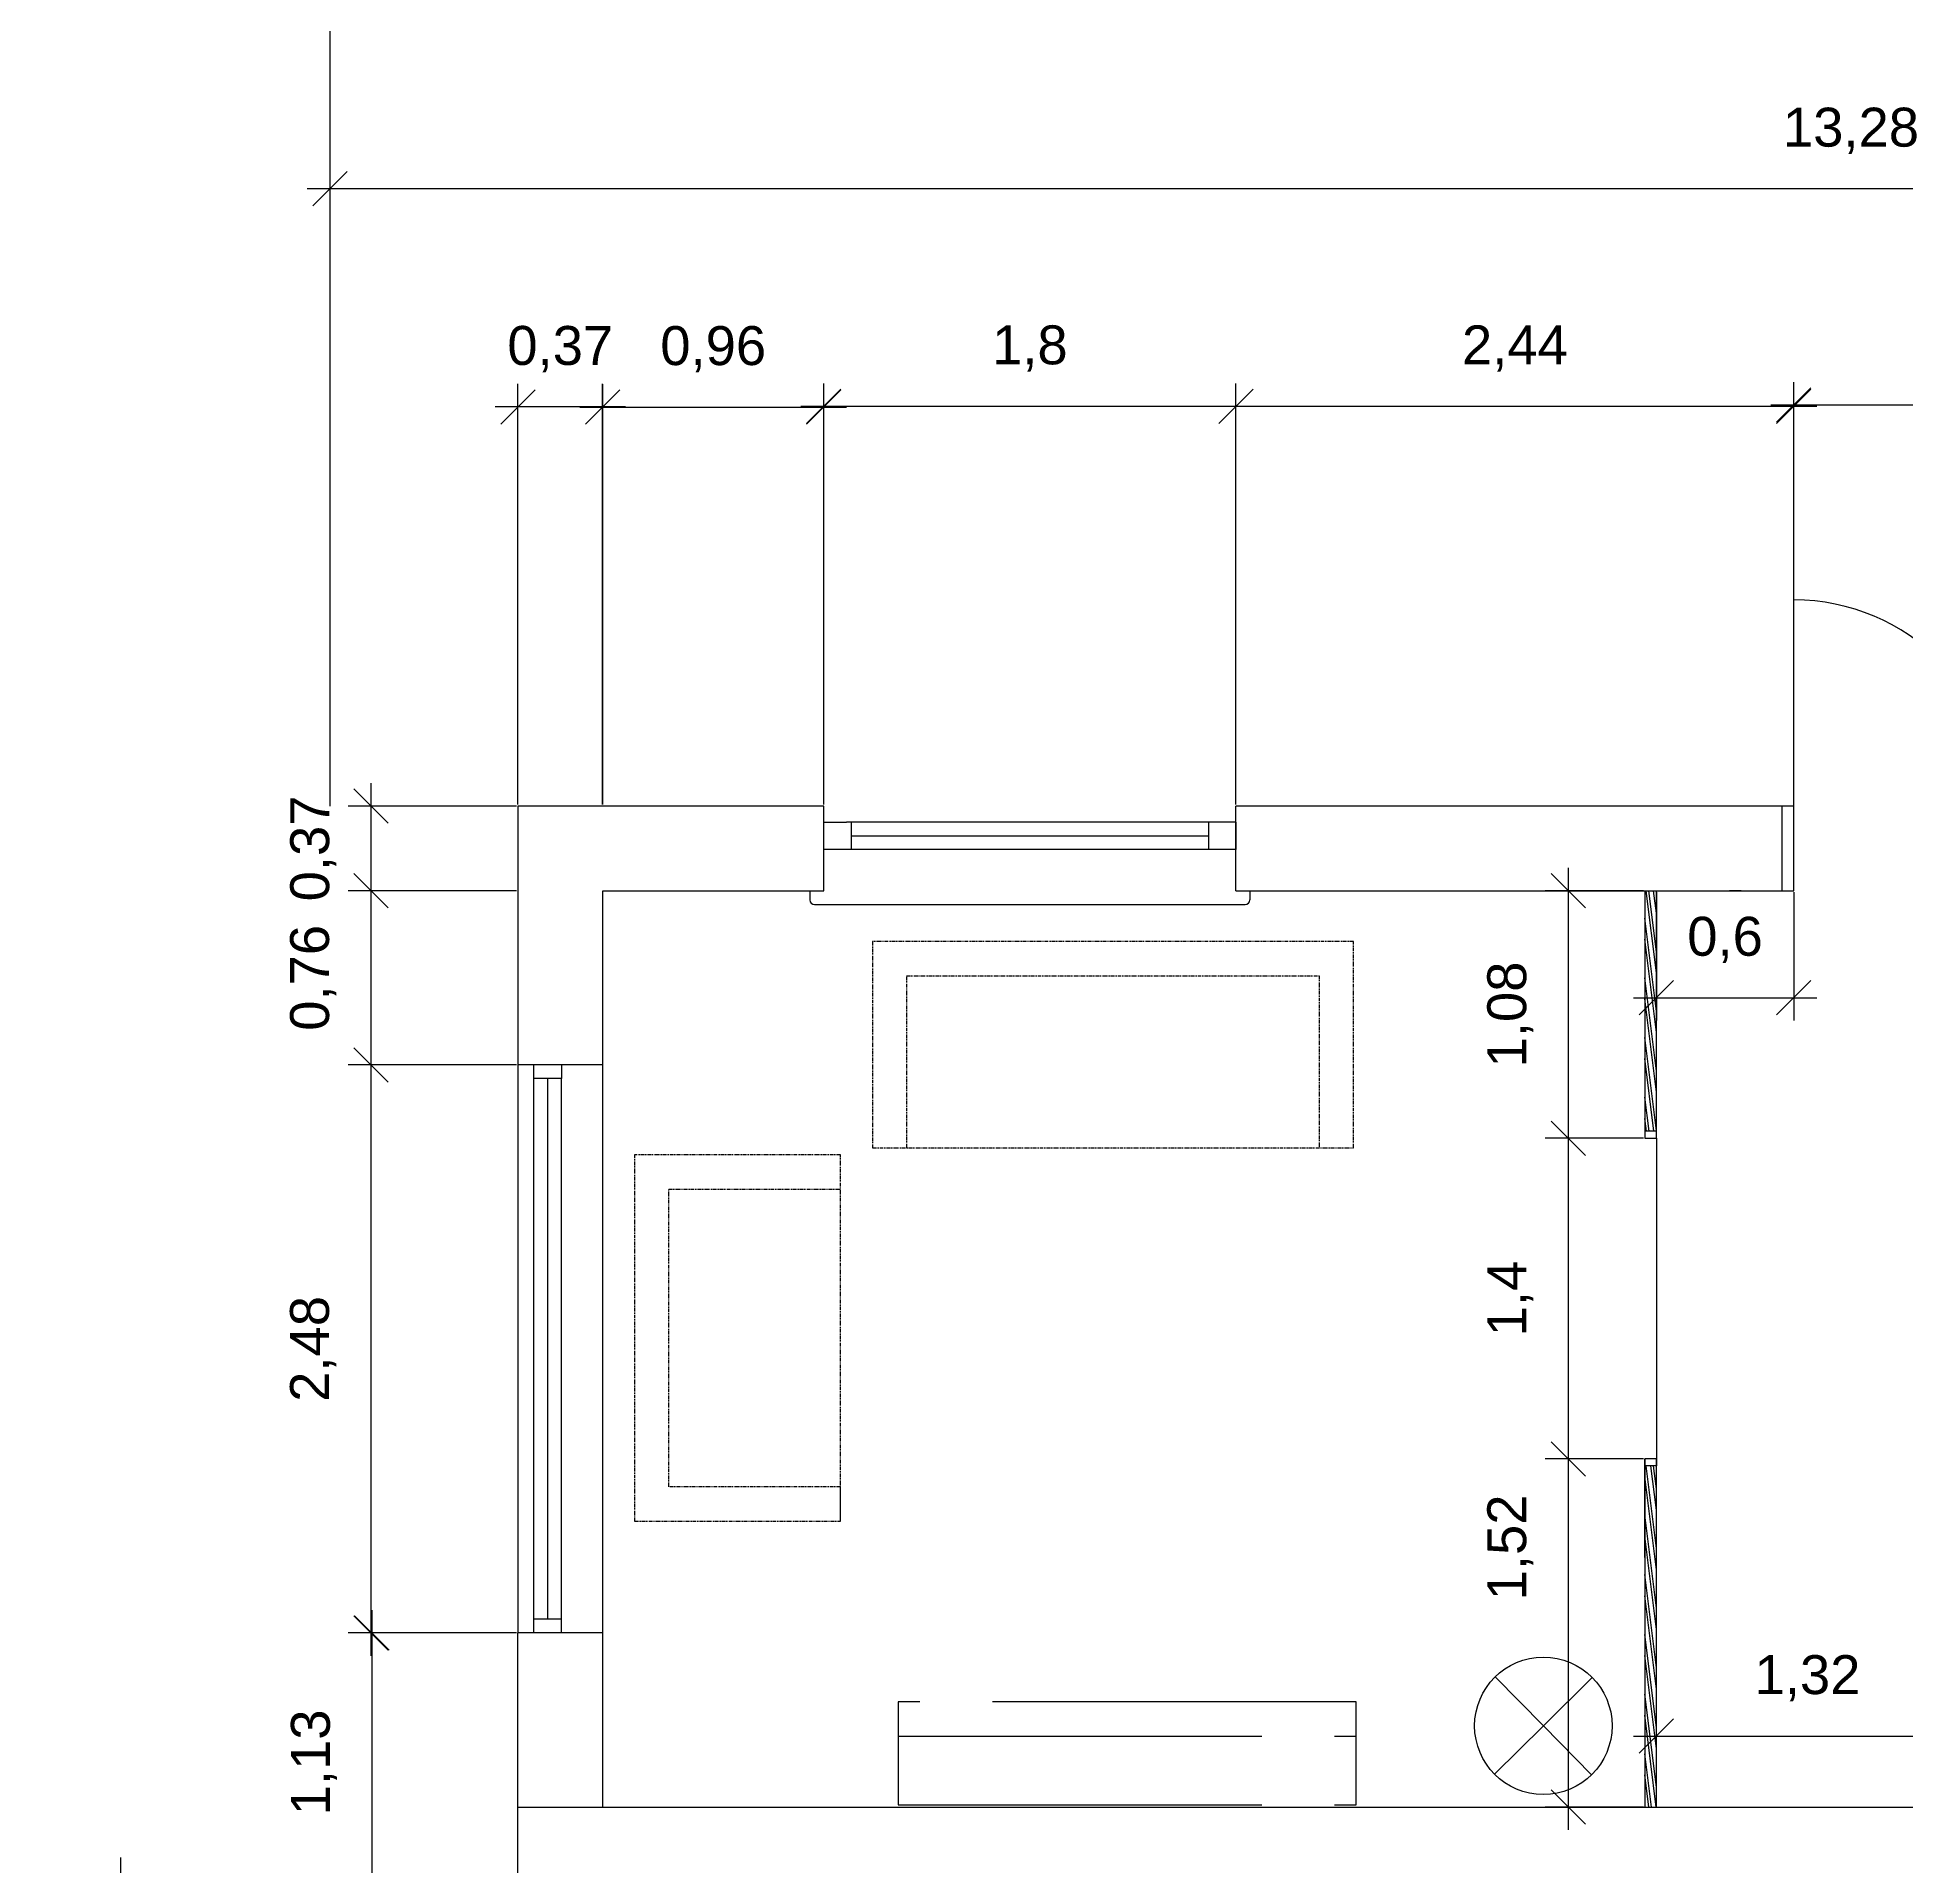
# Model space of a CAD drawing. Header units: millimetres. Extents: x -50011 to 90899, y -58634 to 500399.
# Drawn here: x 4020 to 12181, y 53824 to 61809 of the extents above; entities that cross this region are included whole.
import ezdxf

# ---------------------------------------------------------------- set-up
doc = ezdxf.new("R2010")
doc.units = ezdxf.units.MM
doc.linetypes.add('PHANTOM2', pattern=[31.75, 15.875, -3.175, 3.175, -3.175, 3.175, -3.175])
doc.layers.get('0').update_dxf_attribs({"color": 1})
for name, color, linetype in [('Grundritningar', 1, 'Continuous'), ('Mått', 4, 'Continuous'), ('Möbler', 4, 'PHANTOM2'), ('Rumsavdelare', 3, 'FENCELINE1')]:
    doc.layers.add(name, color=color, linetype=linetype)
doc.styles.get("Standard").update_dxf_attribs({"font": 'Arial.ttf', "height": 170})
doc.linetypes.add('FENCELINE1', pattern='A,6.35,-2.54,[133,ltypeshp.shx,S=2.54,R=0,X=-2.54,Y=0],-2.54,25.4', length=36.83)
doc.dimstyles.new('Egen dimension', dxfattribs={"dimscale": 10, "dimtxt": 2.5, "dimasz": 15, "dimexe": 10, "dimexo": 0.625, "dimgap": 15, "dimtad": 1, "dimlfac": 0.001, "dimtxsty": 'Standard', "dimblk": 'OBLIQUE', "dimblk1": 'OBLIQUE', "dimblk2": 'OBLIQUE', "dimcen": 20, "dimdle": 10, "dimadec": 0, "dimazin": 0, "dimtfac": 1, "dimtmove": 0, "dimatfit": 3, "dimldrblk": 'OPEN90', "dimfxl": 1, "dimarcsym": 0})
doc.dimstyles.new('ISO-25', dxfattribs={"dimscale": 10, "dimtxt": 2.5, "dimasz": 15, "dimexe": 10, "dimexo": 0.625, "dimgap": 15, "dimtad": 1, "dimlfac": 0.001, "dimtxsty": 'Standard', "dimblk": 'OBLIQUE', "dimblk1": 'OBLIQUE', "dimblk2": 'OBLIQUE', "dimcen": 20, "dimdle": 10, "dimadec": 0, "dimazin": 0, "dimtfac": 1, "dimtmove": 0, "dimatfit": 3, "dimldrblk": 'OPEN90', "dimfxl": 1, "dimarcsym": 0})

# ---------------------------------------------------------------- blocks, each defined once
blk = doc.blocks.new('_Oblique')
at = {"color": 0, "linetype": 'ByBlock', "lineweight": -2}
blk.add_line((-0.5, -0.5), (0.5, 0.5), dxfattribs=at)
blk = doc.blocks.new('*D298')
at = {"layer": 'Defpoints', "color": 0, "transparency": 16777216}
for p in [(6118.2, 60196.3), (6118.2, 58453.9), (6488.2, 58453.9)]:
    blk.add_point(p, dxfattribs=at)
at = {"layer": 'Mått', "color": 0, "lineweight": -2, "transparency": 16777216}
for p, q in [((6118.2, 58460.2), (6118.2, 60296.3)), ((6488.2, 58460.2), (6488.2, 60296.3)), ((6588.2, 60196.3), (6018.2, 60196.3))]:
    blk.add_line(p, q, dxfattribs=at)
at = {"layer": 'Mått', "color": 0, "lineweight": -2, "transparency": 16777216, "xscale": 150, "yscale": 150, "zscale": 150, "rotation": 180}
blk.add_blockref('_Oblique', (6118.2, 60196.3), dxfattribs=at)
at = {"layer": 'Mått', "color": 0, "lineweight": -2, "transparency": 16777216, "xscale": 150, "yscale": 150, "zscale": 150}
blk.add_blockref('_Oblique', (6488.2, 60196.3), dxfattribs=at)
at = {"layer": 'Mått', "color": 0, "transparency": 16777216, "insert": (6303.2, 60448.7), "char_height": 170, "attachment_point": 5}
blk.add_mtext('0,37', dxfattribs=at)
blk = doc.blocks.new('_Open90')
at = {"color": 0, "linetype": 'ByBlock', "lineweight": -2}
for p, q in [((0, 0), (-1, 0)), ((-0.5, 0.5), (0, 0)), ((0, 0), (-0.5, -0.5))]:
    blk.add_line(p, q, dxfattribs=at)
blk = doc.blocks.new('*D334')
at = {"layer": 'Defpoints', "color": 0, "transparency": 16777216}
for p in [(7453.2, 60195.7), (6488.5, 58453.9), (7453.2, 58453.9)]:
    blk.add_point(p, dxfattribs=at)
at = {"layer": 'Mått', "color": 0, "lineweight": -2, "transparency": 16777216}
for p, q in [((6488.5, 58460.2), (6488.5, 60295.7)), ((7453.2, 58460.2), (7453.2, 60295.7)), ((6388.5, 60195.7), (7553.2, 60195.7))]:
    blk.add_line(p, q, dxfattribs=at)
at = {"layer": 'Mått', "color": 0, "lineweight": -2, "transparency": 16777216, "xscale": 150, "yscale": 150, "zscale": 150, "rotation": 180}
blk.add_blockref('_Oblique', (6488.5, 60195.7), dxfattribs=at)
at = {"layer": 'Mått', "color": 0, "lineweight": -2, "transparency": 16777216, "xscale": 150, "yscale": 150, "zscale": 150}
blk.add_blockref('_Oblique', (7453.2, 60195.7), dxfattribs=at)
at = {"layer": 'Mått', "color": 0, "transparency": 16777216, "insert": (6970.9, 60448.1), "char_height": 170, "attachment_point": 5}
blk.add_mtext('0,96', dxfattribs=at)
blk = doc.blocks.new('*D335')
at = {"layer": 'Defpoints', "color": 0, "transparency": 16777216}
for p in [(9253.2, 60198.9), (7453.2, 58453.9), (9253.2, 58453.9)]:
    blk.add_point(p, dxfattribs=at)
at = {"layer": 'Mått', "color": 0, "lineweight": -2, "transparency": 16777216}
for p, q in [((7453.2, 58460.2), (7453.2, 60298.9)), ((9253.2, 58460.2), (9253.2, 60298.9)), ((7353.2, 60198.9), (9353.2, 60198.9))]:
    blk.add_line(p, q, dxfattribs=at)
at = {"layer": 'Mått', "color": 0, "lineweight": -2, "transparency": 16777216, "xscale": 150, "yscale": 150, "zscale": 150, "rotation": 180}
blk.add_blockref('_Oblique', (7453.2, 60198.9), dxfattribs=at)
at = {"layer": 'Mått', "color": 0, "lineweight": -2, "transparency": 16777216, "xscale": 150, "yscale": 150, "zscale": 150}
blk.add_blockref('_Oblique', (9253.2, 60198.9), dxfattribs=at)
at = {"layer": 'Mått', "color": 0, "transparency": 16777216, "insert": (8353.2, 60451.3), "char_height": 170, "attachment_point": 5}
blk.add_mtext('1,8', dxfattribs=at)
blk = doc.blocks.new('*D336')
at = {"layer": 'Defpoints', "color": 0, "transparency": 16777216}
for p in [(11688.5, 60198.8), (9253.2, 58453.9), (11688.5, 58453.9)]:
    blk.add_point(p, dxfattribs=at)
at = {"layer": 'Mått', "color": 0, "lineweight": -2, "transparency": 16777216}
for p, q in [((9253.2, 58460.2), (9253.2, 60298.8)), ((11688.5, 58460.2), (11688.5, 60298.8)), ((9153.2, 60198.8), (11788.5, 60198.8))]:
    blk.add_line(p, q, dxfattribs=at)
at = {"layer": 'Mått', "color": 0, "lineweight": -2, "transparency": 16777216, "xscale": 150, "yscale": 150, "zscale": 150, "rotation": 180}
blk.add_blockref('_Oblique', (9253.2, 60198.8), dxfattribs=at)
at = {"layer": 'Mått', "color": 0, "lineweight": -2, "transparency": 16777216, "xscale": 150, "yscale": 150, "zscale": 150}
blk.add_blockref('_Oblique', (11688.5, 60198.8), dxfattribs=at)
at = {"layer": 'Mått', "color": 0, "transparency": 16777216, "insert": (10470.9, 60451.2), "char_height": 170, "attachment_point": 5}
blk.add_mtext('2,44', dxfattribs=at)
blk = doc.blocks.new('*D337')
at = {"layer": 'Defpoints', "color": 0, "transparency": 16777216}
for p in [(13488.5, 60204.9), (11688.5, 58453.9), (13488.5, 58453.9)]:
    blk.add_point(p, dxfattribs=at)
at = {"layer": 'Mått', "color": 0, "lineweight": -2, "transparency": 16777216}
for p, q in [((11688.5, 58460.2), (11688.5, 60304.9)), ((13488.5, 58460.2), (13488.5, 60304.9)), ((11588.5, 60204.9), (13588.5, 60204.9))]:
    blk.add_line(p, q, dxfattribs=at)
at = {"layer": 'Mått', "color": 0, "lineweight": -2, "transparency": 16777216, "xscale": 150, "yscale": 150, "zscale": 150, "rotation": 180}
blk.add_blockref('_Oblique', (11688.5, 60204.9), dxfattribs=at)
at = {"layer": 'Mått', "color": 0, "lineweight": -2, "transparency": 16777216, "xscale": 150, "yscale": 150, "zscale": 150}
blk.add_blockref('_Oblique', (13488.5, 60204.9), dxfattribs=at)
at = {"layer": 'Mått', "color": 0, "transparency": 16777216, "insert": (12588.5, 60457.3), "char_height": 170, "attachment_point": 5}
blk.add_mtext('1,8', dxfattribs=at)
blk = doc.blocks.new('*D295')
at = {"layer": 'Defpoints', "color": 0, "transparency": 16777216}
for p in [(5477.4, 58453.9), (6118.2, 58453.9), (6118.2, 58083.9)]:
    blk.add_point(p, dxfattribs=at)
at = {"layer": 'Mått', "color": 0, "lineweight": -2, "transparency": 16777216}
for p, q in [((5477.4, 57983.9), (5477.4, 58553.9)), ((6112, 58453.9), (5377.4, 58453.9)), ((6112, 58083.9), (5377.4, 58083.9))]:
    blk.add_line(p, q, dxfattribs=at)
at = {"layer": 'Mått', "color": 0, "lineweight": -2, "transparency": 16777216, "xscale": 150, "yscale": 150, "zscale": 150}
for p, rotation in [((5477.4, 58453.9), 90), ((5477.4, 58083.9), 270)]:
    blk.add_blockref('_Oblique', p, dxfattribs=dict(at, rotation=rotation))
at = {"layer": 'Mått', "color": 0, "transparency": 16777216, "insert": (5225, 58268.9), "char_height": 170, "attachment_point": 5, "rotation": 90}
blk.add_mtext('0,37', dxfattribs=at)
blk = doc.blocks.new('*D309')
at = {"layer": 'Defpoints', "color": 0, "transparency": 16777216}
for p in [(11038.5, 58083.9), (10703.6, 57003.8), (11038.5, 57003.8)]:
    blk.add_point(p, dxfattribs=at)
at = {"layer": 'Mått', "color": 0, "lineweight": -2, "transparency": 16777216}
for p, q in [((10703.6, 58183.9), (10703.6, 56903.8)), ((11032.2, 58083.9), (10603.6, 58083.9)), ((11032.2, 57003.8), (10603.6, 57003.8))]:
    blk.add_line(p, q, dxfattribs=at)
at = {"layer": 'Mått', "color": 0, "lineweight": -2, "transparency": 16777216, "xscale": 150, "yscale": 150, "zscale": 150}
for p, rotation in [((10703.6, 58083.9), 90), ((10703.6, 57003.8), 270)]:
    blk.add_blockref('_Oblique', p, dxfattribs=dict(at, rotation=rotation))
at = {"layer": 'Mått', "color": 0, "transparency": 16777216, "insert": (10451.2, 57543.9), "char_height": 170, "attachment_point": 5, "rotation": 90}
blk.add_mtext('1,08', dxfattribs=at)
blk = doc.blocks.new('*D310')
at = {"layer": 'Defpoints', "color": 0, "transparency": 16777216}
for p in [(11038.5, 57003.8), (10703.6, 55603.8), (11038.5, 55603.8)]:
    blk.add_point(p, dxfattribs=at)
at = {"layer": 'Mått', "color": 0, "lineweight": -2, "transparency": 16777216}
for p, q in [((10703.6, 57103.8), (10703.6, 55503.8)), ((11032.2, 57003.8), (10603.6, 57003.8)), ((11032.2, 55603.8), (10603.6, 55603.8))]:
    blk.add_line(p, q, dxfattribs=at)
at = {"layer": 'Mått', "color": 0, "lineweight": -2, "transparency": 16777216, "xscale": 150, "yscale": 150, "zscale": 150}
for p, rotation in [((10703.6, 57003.8), 90), ((10703.6, 55603.8), 270)]:
    blk.add_blockref('_Oblique', p, dxfattribs=dict(at, rotation=rotation))
at = {"layer": 'Mått', "color": 0, "transparency": 16777216, "insert": (10451.2, 56303.8), "char_height": 170, "attachment_point": 5, "rotation": 90}
blk.add_mtext('1,4', dxfattribs=at)
blk = doc.blocks.new('*D311')
at = {"layer": 'Defpoints', "color": 0, "transparency": 16777216}
for p in [(11038.5, 55603.8), (10703.6, 54083.9), (11038.5, 54083.9)]:
    blk.add_point(p, dxfattribs=at)
at = {"layer": 'Mått', "color": 0, "lineweight": -2, "transparency": 16777216}
for p, q in [((10703.6, 55703.8), (10703.6, 53983.9)), ((11032.2, 55603.8), (10603.6, 55603.8)), ((11032.2, 54083.9), (10603.6, 54083.9))]:
    blk.add_line(p, q, dxfattribs=at)
at = {"layer": 'Mått', "color": 0, "lineweight": -2, "transparency": 16777216, "xscale": 150, "yscale": 150, "zscale": 150}
for p, rotation in [((10703.6, 55603.8), 90), ((10703.6, 54083.9), 270)]:
    blk.add_blockref('_Oblique', p, dxfattribs=dict(at, rotation=rotation))
at = {"layer": 'Mått', "color": 0, "transparency": 16777216, "insert": (10451.2, 55217.4), "char_height": 170, "attachment_point": 5, "rotation": 90}
blk.add_mtext('1,52', dxfattribs=at)
blk = doc.blocks.new('*D296')
at = {"layer": 'Defpoints', "color": 0, "transparency": 16777216}
for p in [(11088.5, 58083.9), (11688.5, 58083.9), (11688.5, 57617)]:
    blk.add_point(p, dxfattribs=at)
at = {"layer": 'Mått', "color": 0, "lineweight": -2, "transparency": 16777216}
for p, q in [((11088.5, 58077.7), (11088.5, 57517)), ((11688.5, 58077.7), (11688.5, 57517)), ((10988.5, 57617), (11788.5, 57617))]:
    blk.add_line(p, q, dxfattribs=at)
at = {"layer": 'Mått', "color": 0, "lineweight": -2, "transparency": 16777216, "xscale": 150, "yscale": 150, "zscale": 150, "rotation": 180}
blk.add_blockref('_Oblique', (11088.5, 57617), dxfattribs=at)
at = {"layer": 'Mått', "color": 0, "lineweight": -2, "transparency": 16777216, "xscale": 150, "yscale": 150, "zscale": 150}
blk.add_blockref('_Oblique', (11688.5, 57617), dxfattribs=at)
at = {"layer": 'Mått', "color": 0, "transparency": 16777216, "insert": (11388.5, 57869.4), "char_height": 170, "attachment_point": 5}
blk.add_mtext('0,6', dxfattribs=at)
blk = doc.blocks.new('*D333')
at = {"layer": 'Defpoints', "color": 0, "transparency": 16777216}
for p in [(18578.2, 61149.3), (5298.2, 58453.9), (18578.2, 58453.9)]:
    blk.add_point(p, dxfattribs=at)
at = {"layer": 'Mått', "color": 0, "lineweight": -2, "transparency": 16777216}
for p, q in [((5298.2, 58460.2), (5298.2, 61249.3)), ((18578.2, 58460.2), (18578.2, 61249.3)), ((5198.2, 61149.3), (18678.2, 61149.3))]:
    blk.add_line(p, q, dxfattribs=at)
at = {"layer": 'Mått', "color": 0, "lineweight": -2, "transparency": 16777216, "xscale": 150, "yscale": 150, "zscale": 150, "rotation": 180}
blk.add_blockref('_Oblique', (5298.2, 61149.3), dxfattribs=at)
at = {"layer": 'Mått', "color": 0, "lineweight": -2, "transparency": 16777216, "xscale": 150, "yscale": 150, "zscale": 150}
blk.add_blockref('_Oblique', (18578.2, 61149.3), dxfattribs=at)
at = {"layer": 'Mått', "color": 0, "transparency": 16777216, "insert": (11938.2, 61401.7), "char_height": 170, "attachment_point": 5}
blk.add_mtext('13,28', dxfattribs=at)
blk = doc.blocks.new('*D340')
at = {"layer": 'Defpoints', "color": 0, "ltscale": 100, "transparency": 16777216}
for p in [(6118.2, 58083.9), (5476.8, 57323.9), (6118.2, 57323.9)]:
    blk.add_point(p, dxfattribs=at)
at = {"layer": 'Mått', "color": 0, "lineweight": -2, "ltscale": 100, "transparency": 16777216}
for p, q in [((5476.8, 58183.9), (5476.8, 57223.9)), ((6112, 58083.9), (5376.8, 58083.9)), ((6112, 57323.9), (5376.8, 57323.9))]:
    blk.add_line(p, q, dxfattribs=at)
at = {"layer": 'Mått', "color": 0, "lineweight": -2, "ltscale": 100, "transparency": 16777216, "xscale": 150, "yscale": 150, "zscale": 150}
for p, rotation in [((5476.8, 58083.9), 90), ((5476.8, 57323.9), 270)]:
    blk.add_blockref('_Oblique', p, dxfattribs=dict(at, rotation=rotation))
at = {"layer": 'Mått', "color": 0, "ltscale": 100, "transparency": 16777216, "insert": (5224.4, 57703.9), "char_height": 170, "attachment_point": 5, "rotation": 90}
blk.add_mtext('0,76', dxfattribs=at)
blk = doc.blocks.new('*D341')
at = {"layer": 'Defpoints', "color": 0, "ltscale": 100, "transparency": 16777216}
for p in [(6118.2, 57323.9), (5476.5, 54843.9), (6118.2, 54843.9)]:
    blk.add_point(p, dxfattribs=at)
at = {"layer": 'Mått', "color": 0, "lineweight": -2, "ltscale": 100, "transparency": 16777216}
for p, q in [((5476.5, 57423.9), (5476.5, 54743.9)), ((6112, 57323.9), (5376.5, 57323.9)), ((6112, 54843.9), (5376.5, 54843.9))]:
    blk.add_line(p, q, dxfattribs=at)
at = {"layer": 'Mått', "color": 0, "lineweight": -2, "ltscale": 100, "transparency": 16777216, "xscale": 150, "yscale": 150, "zscale": 150}
for p, rotation in [((5476.5, 57323.9), 90), ((5476.5, 54843.9), 270)]:
    blk.add_blockref('_Oblique', p, dxfattribs=dict(at, rotation=rotation))
at = {"layer": 'Mått', "color": 0, "ltscale": 100, "transparency": 16777216, "insert": (5224.1, 56083.9), "char_height": 170, "attachment_point": 5, "rotation": 90}
blk.add_mtext('2,48', dxfattribs=at)
blk = doc.blocks.new('*D342')
at = {"layer": 'Defpoints', "color": 0, "ltscale": 100, "transparency": 16777216}
for p in [(6118.2, 54843.9), (5480.4, 53713.9), (6118.2, 53713.9)]:
    blk.add_point(p, dxfattribs=at)
at = {"layer": 'Mått', "color": 0, "lineweight": -2, "ltscale": 100, "transparency": 16777216}
for p, q in [((5480.4, 54943.9), (5480.4, 53613.9)), ((6112, 54843.9), (5380.4, 54843.9)), ((6112, 53713.9), (5380.4, 53713.9))]:
    blk.add_line(p, q, dxfattribs=at)
at = {"layer": 'Mått', "color": 0, "lineweight": -2, "ltscale": 100, "transparency": 16777216, "xscale": 150, "yscale": 150, "zscale": 150}
for p, rotation in [((5480.4, 54843.9), 90), ((5480.4, 53713.9), 270)]:
    blk.add_blockref('_Oblique', p, dxfattribs=dict(at, rotation=rotation))
at = {"layer": 'Mått', "color": 0, "ltscale": 100, "transparency": 16777216, "insert": (5228, 54278.9), "char_height": 170, "attachment_point": 5, "rotation": 90}
blk.add_mtext('1,13', dxfattribs=at)
blk = doc.blocks.new('*D348')
at = {"layer": 'Defpoints', "color": 0, "ltscale": 100, "transparency": 16777216}
for p in [(4384.2, 53713.9), (6118.2, 53713.9), (6118.2, 53463.9)]:
    blk.add_point(p, dxfattribs=at)
at = {"layer": 'Mått', "color": 0, "lineweight": -2, "ltscale": 100, "transparency": 16777216}
for p, q in [((4384.2, 53713.9), (4384.2, 53863.9)), ((6112, 53713.9), (4284.2, 53713.9)), ((4384.2, 53713.9), (4384.2, 53463.9)), ((6112, 53463.9), (4284.2, 53463.9)), ((4384.2, 53463.9), (4384.2, 52420.9))]:
    blk.add_line(p, q, dxfattribs=at)
at = {"layer": 'Mått', "color": 0, "lineweight": -2, "ltscale": 100, "transparency": 16777216, "xscale": 150, "yscale": 150, "zscale": 150}
for p, rotation in [((4384.2, 53713.9), 270), ((4384.2, 53463.9), 90)]:
    blk.add_blockref('_Oblique', p, dxfattribs=dict(at, rotation=rotation))
at = {"layer": 'Mått', "color": 0, "ltscale": 100, "transparency": 16777216, "insert": (4131.8, 52792.4), "char_height": 170, "attachment_point": 5, "rotation": 90}
blk.add_mtext('0,25', dxfattribs=at)
blk = doc.blocks.new('*D362')
at = {"layer": 'Defpoints', "color": 0, "ltscale": 100, "transparency": 16777216}
for p in [(12408.2, 54393.8), (11088.5, 54083.9), (12408.2, 54083.9)]:
    blk.add_point(p, dxfattribs=at)
at = {"layer": 'Mått', "color": 0, "lineweight": -2, "ltscale": 100, "transparency": 16777216}
for p, q in [((11088.5, 54090.2), (11088.5, 54493.8)), ((12408.2, 54090.2), (12408.2, 54493.8)), ((10988.5, 54393.8), (12508.2, 54393.8))]:
    blk.add_line(p, q, dxfattribs=at)
at = {"layer": 'Mått', "color": 0, "lineweight": -2, "ltscale": 100, "transparency": 16777216, "xscale": 150, "yscale": 150, "zscale": 150, "rotation": 180}
blk.add_blockref('_Oblique', (11088.5, 54393.8), dxfattribs=at)
at = {"layer": 'Mått', "color": 0, "lineweight": -2, "ltscale": 100, "transparency": 16777216, "xscale": 150, "yscale": 150, "zscale": 150}
blk.add_blockref('_Oblique', (12408.2, 54393.8), dxfattribs=at)
at = {"layer": 'Mått', "color": 0, "ltscale": 100, "transparency": 16777216, "insert": (11748.4, 54646.2), "char_height": 170, "attachment_point": 5}
blk.add_mtext('1,32', dxfattribs=at)

msp = doc.modelspace()

# ---------------------------------------------------------------- hatches: boundary and pattern name
at = {"layer": 'Grundritningar'}
h = msp.add_hatch(dxfattribs=at)
h.set_pattern_fill('STEEL', color=256, scale=10, angle=52)
h.set_pattern_definition([(97, (-1189.76, 30940), (-31.51334, -3.86935), []), (97, (-1202.27, 30949.774), (-31.51334, -3.86935), [])])
h.paths.add_polyline_path([(11088.49, 58083.923), (11038.49, 58083.923), (11038.49, 57033.791), (11088.49, 57033.791)])
h.paths.add_polyline_path([(11038.49, 54083.923), (11088.49, 54083.923), (11088.49, 55573.791), (11038.49, 55573.791)])

# ---------------------------------------------------------------- linework, layer by layer
for p, q in [((11688.49, 58453.923), (11688.49, 59353.923)), ((7453.249, 58453.923), (6118.249, 58453.923)), ((7453.249, 58083.923), (7453.249, 58453.923)), ((11688.49, 58453.923), (9253.249, 58453.923)), ((9253.249, 58083.923), (9253.249, 58453.923)), ((11638.49, 58083.923), (11638.49, 58453.923)), ((11688.49, 58083.923), (11688.49, 58453.923)), ((7453.249, 58383.923), (7553.249, 58383.923)), ((9153.249, 58383.923), (7553.249, 58383.923)), ((7573.249, 58383.923), (7573.249, 58263.923)), ((9133.249, 58383.923), (9133.249, 58263.923)), ((9253.249, 58383.923), (9153.249, 58383.923)), ((9253.249, 58383.923), (9253.249, 58263.923)), ((7573.249, 58323.923), (9133.249, 58323.923)), ((9253.249, 58263.923), (7453.249, 58263.923)), ((6488.249, 57323.923), (6488.249, 58083.923)), ((6488.249, 58083.923), (7453.249, 58083.923)), ((7393.249, 58083.923), (7393.249, 58043.923)), ((7413.249, 58023.923), (9293.249, 58023.923)), ((9253.249, 58083.923), (11688.49, 58083.923)), ((9313.249, 58083.923), (9313.249, 58043.923)), ((11038.49, 58083.923), (11038.49, 57003.791)), ((11088.49, 57003.791), (11088.49, 58083.923)), ((11088.49, 58083.923), (11688.49, 58083.923)), ((11458.249, 58083.923), (11408.249, 58083.923)), ((6188.249, 57263.923), (6188.249, 57323.923)), ((6308.249, 57323.923), (6308.249, 57263.923)), ((6488.249, 54843.923), (6488.249, 57323.923)), ((6188.249, 54903.923), (6188.249, 57263.923)), ((6308.249, 57263.923), (6188.249, 57263.923)), ((6248.249, 54903.923), (6248.249, 57263.923)), ((6308.249, 54903.923), (6308.249, 57263.923)), ((11088.49, 57033.791), (11038.49, 57033.791)), ((11038.49, 57003.791), (11088.49, 57003.791)), ((11088.49, 57003.791), (11088.49, 57033.791)), ((11038.49, 55603.791), (11038.49, 54083.923)), ((11088.49, 54083.923), (11088.49, 55603.791)), ((11088.49, 55603.791), (11088.49, 55573.791)), ((11088.49, 55573.791), (11038.49, 55573.791)), ((7527.104, 55331.848), (7527.104, 55481.848)), ((11038.49, 55173.791), (11038.49, 55203.791)), ((6118.249, 53713.923), (6118.249, 54843.923)), ((6188.249, 54843.923), (6188.249, 54903.923)), ((6308.249, 54903.923), (6188.249, 54903.923)), ((6308.249, 54843.923), (6308.249, 54903.923)), ((6488.249, 54083.923), (6488.249, 54843.923)), ((10384.289, 54652.026), (10595.144, 54438.625)), ((10595.144, 54438.625), (10808.545, 54649.481)), ((10595.144, 54438.625), (10381.744, 54227.769)), ((10595.144, 54438.625), (10806, 54225.224))]:
    msp.add_line(p, q, dxfattribs=at)
at = {"layer": 'Grundritningar', "ltscale": 100}
for p, q in [((6118.249, 58453.923), (6118.249, 57323.923)), ((6488.249, 57323.923), (6118.249, 57323.923)), ((6118.249, 57323.923), (6118.249, 54843.923)), ((11088.49, 55603.791), (11038.49, 55603.791)), ((11038.49, 55203.791), (11038.49, 55603.791)), ((6488.249, 54843.923), (6118.249, 54843.923))]:
    msp.add_line(p, q, dxfattribs=at)
at = {"layer": 'Grundritningar'}
msp.add_lwpolyline([(6118.249, 53463.923), (6118.249, 54083.923), (12408.249, 54083.923)], dxfattribs=at)
at = {"layer": 'Grundritningar', "ltscale": 20}
msp.add_circle((10595.144, 54438.625), 300, dxfattribs=at)
at = {"layer": 'Grundritningar'}
for centre, radius, start, end in [((11688.49, 58453.923), 900, 0, 90), ((7413.249, 58043.923), 20, 180, 270), ((9293.249, 58043.923), 20, 270, 0)]:
    msp.add_arc(centre, radius, start, end, dxfattribs=at)
at = {"layer": 'Mått', "ltscale": 100}
msp.add_line((5298.249, 58453.923), (5298.249, 78453.923), dxfattribs=at)
at = {"layer": 'Möbler'}
for p, q in [((7665.918, 57862.464), (7665.918, 56962.464)), ((9765.918, 57862.464), (7665.918, 57862.464)), ((9765.918, 56962.464), (9765.918, 57862.464)), ((7815.918, 57712.464), (9615.918, 57712.464)), ((7815.918, 56962.464), (7815.918, 57712.464)), ((9615.918, 57712.464), (9615.918, 56962.464)), ((6627.104, 56931.848), (6627.104, 55331.848)), ((7527.104, 56931.848), (6627.104, 56931.848)), ((7527.104, 55331.848), (7527.104, 56931.848)), ((7665.918, 56962.464), (9765.918, 56962.464)), ((6777.104, 55481.848), (6777.104, 56781.848)), ((6777.104, 56781.848), (7527.104, 56781.848)), ((7527.104, 55481.848), (6777.104, 55481.848)), ((6627.104, 55331.848), (7527.104, 55331.848))]:
    msp.add_line(p, q, dxfattribs=at)
at = {"layer": 'Möbler', "ltscale": 100}
for p, q in [((9777.98, 54543.89), (7777.98, 54543.89)), ((7777.98, 54543.89), (7777.98, 54393.89)), ((9777.98, 54393.89), (9777.98, 54543.89)), ((7777.98, 54393.89), (9777.98, 54393.89)), ((7777.98, 54393.89), (7777.98, 54093.89)), ((9777.98, 54093.89), (9777.98, 54393.89)), ((7777.98, 54093.89), (9777.98, 54093.89))]:
    msp.add_line(p, q, dxfattribs=at)
at = {"layer": 'Rumsavdelare', "ltscale": 5}
msp.add_line((11088.49, 57003.791), (11088.49, 55603.791), dxfattribs=at)

# ---------------------------------------------------------------- dimensions: what is measured, and where the dimension line sits
at = {"layer": 'Mått'}
for base, p1, p2, picture, middle in [((18578.249, 61149.313), (5298.249, 58453.923), (18578.249, 58453.923), '*D333', (11938.249, 61149.313)), ((6118.249, 60196.309), (6488.249, 58453.923), (6118.249, 58453.923), '*D298', (6303.249, 60196.309)), ((11688.49, 57617.04), (11088.49, 58083.923), (11688.49, 58083.923), '*D296', (11388.49, 57617.04))]:
    dim = msp.add_linear_dim(base=base, p1=p1, p2=p2, dimstyle='ISO-25', dxfattribs=at)
    dim.commit()
    dim.dimension.update_dxf_attribs({"geometry": picture, "text_midpoint": middle, "dimtype": 160})
for base, p1, p2, picture, middle in [((7453.249, 60195.725), (6488.498, 58453.923), (7453.249, 58453.923), '*D334', (6970.874, 60448.12)), ((9253.249, 60198.94), (7453.249, 58453.923), (9253.249, 58453.923), '*D335', (8353.249, 60451.335)), ((11688.49, 60198.758), (9253.249, 58453.923), (11688.49, 58453.923), '*D336', (10470.869, 60451.152)), ((13488.49, 60204.868), (11688.49, 58453.923), (13488.49, 58453.923), '*D337', (12588.49, 60457.263))]:
    dim = msp.add_linear_dim(base=base, p1=p1, p2=p2, dimstyle='ISO-25', dxfattribs=at)
    dim.commit()
    dim.dimension.update_dxf_attribs({"geometry": picture, "text_midpoint": middle})
for base, p1, p2, picture, middle in [((5477.433, 58453.923), (6118.249, 58083.923), (6118.249, 58453.923), '*D295', (5477.433, 58268.923)), ((10703.555, 54083.923), (11038.49, 55603.791), (11038.49, 54083.923), '*D311', (10703.555, 55217.404))]:
    dim = msp.add_linear_dim(base=base, p1=p1, p2=p2, angle=90, dimstyle='ISO-25', dxfattribs=at)
    dim.commit()
    dim.dimension.update_dxf_attribs({"geometry": picture, "text_midpoint": middle, "dimtype": 160})
at = {"layer": 'Mått', "ltscale": 100}
for base, p1, p2, picture, middle in [((5476.841, 57323.923), (6118.249, 58083.923), (6118.249, 57323.923), '*D340', (5224.447, 57703.923)), ((5476.472, 54843.923), (6118.249, 57323.923), (6118.249, 54843.923), '*D341', (5224.078, 56083.923)), ((5480.387, 53713.923), (6118.249, 54843.923), (6118.249, 53713.923), '*D342', (5227.993, 54278.923))]:
    dim = msp.add_linear_dim(base=base, p1=p1, p2=p2, angle=90, dimstyle='Egen dimension', dxfattribs=at)
    dim.commit()
    dim.dimension.update_dxf_attribs({"geometry": picture, "text_midpoint": middle})
at = {"layer": 'Mått'}
for base, p1, p2, picture, middle in [((10703.61, 57003.791), (11038.49, 58083.923), (11038.49, 57003.791), '*D309', (10451.216, 57543.857)), ((10703.61, 55603.791), (11038.49, 57003.791), (11038.49, 55603.791), '*D310', (10451.216, 56303.791))]:
    dim = msp.add_linear_dim(base=base, p1=p1, p2=p2, angle=90, dimstyle='ISO-25', dxfattribs=at)
    dim.commit()
    dim.dimension.update_dxf_attribs({"geometry": picture, "text_midpoint": middle})
at = {"layer": 'Mått', "ltscale": 100}
dim = msp.add_linear_dim(base=(12408.249, 54393.763), p1=(11088.49, 54083.923), p2=(12408.249, 54083.923), dimstyle='Egen dimension', dxfattribs=at)
dim.commit()
dim.dimension.update_dxf_attribs({"geometry": '*D362', "text_midpoint": (11748.369, 54646.157)})
dim = msp.add_linear_dim(base=(4384.229, 53713.923), p1=(6118.249, 53463.923), p2=(6118.249, 53713.923), angle=90, dimstyle='Egen dimension', dxfattribs=at)
dim.commit()
dim.dimension.update_dxf_attribs({"geometry": '*D348', "text_midpoint": (4384.229, 52792.436), "dimtype": 160})

doc.saveas('drawing.dxf')
